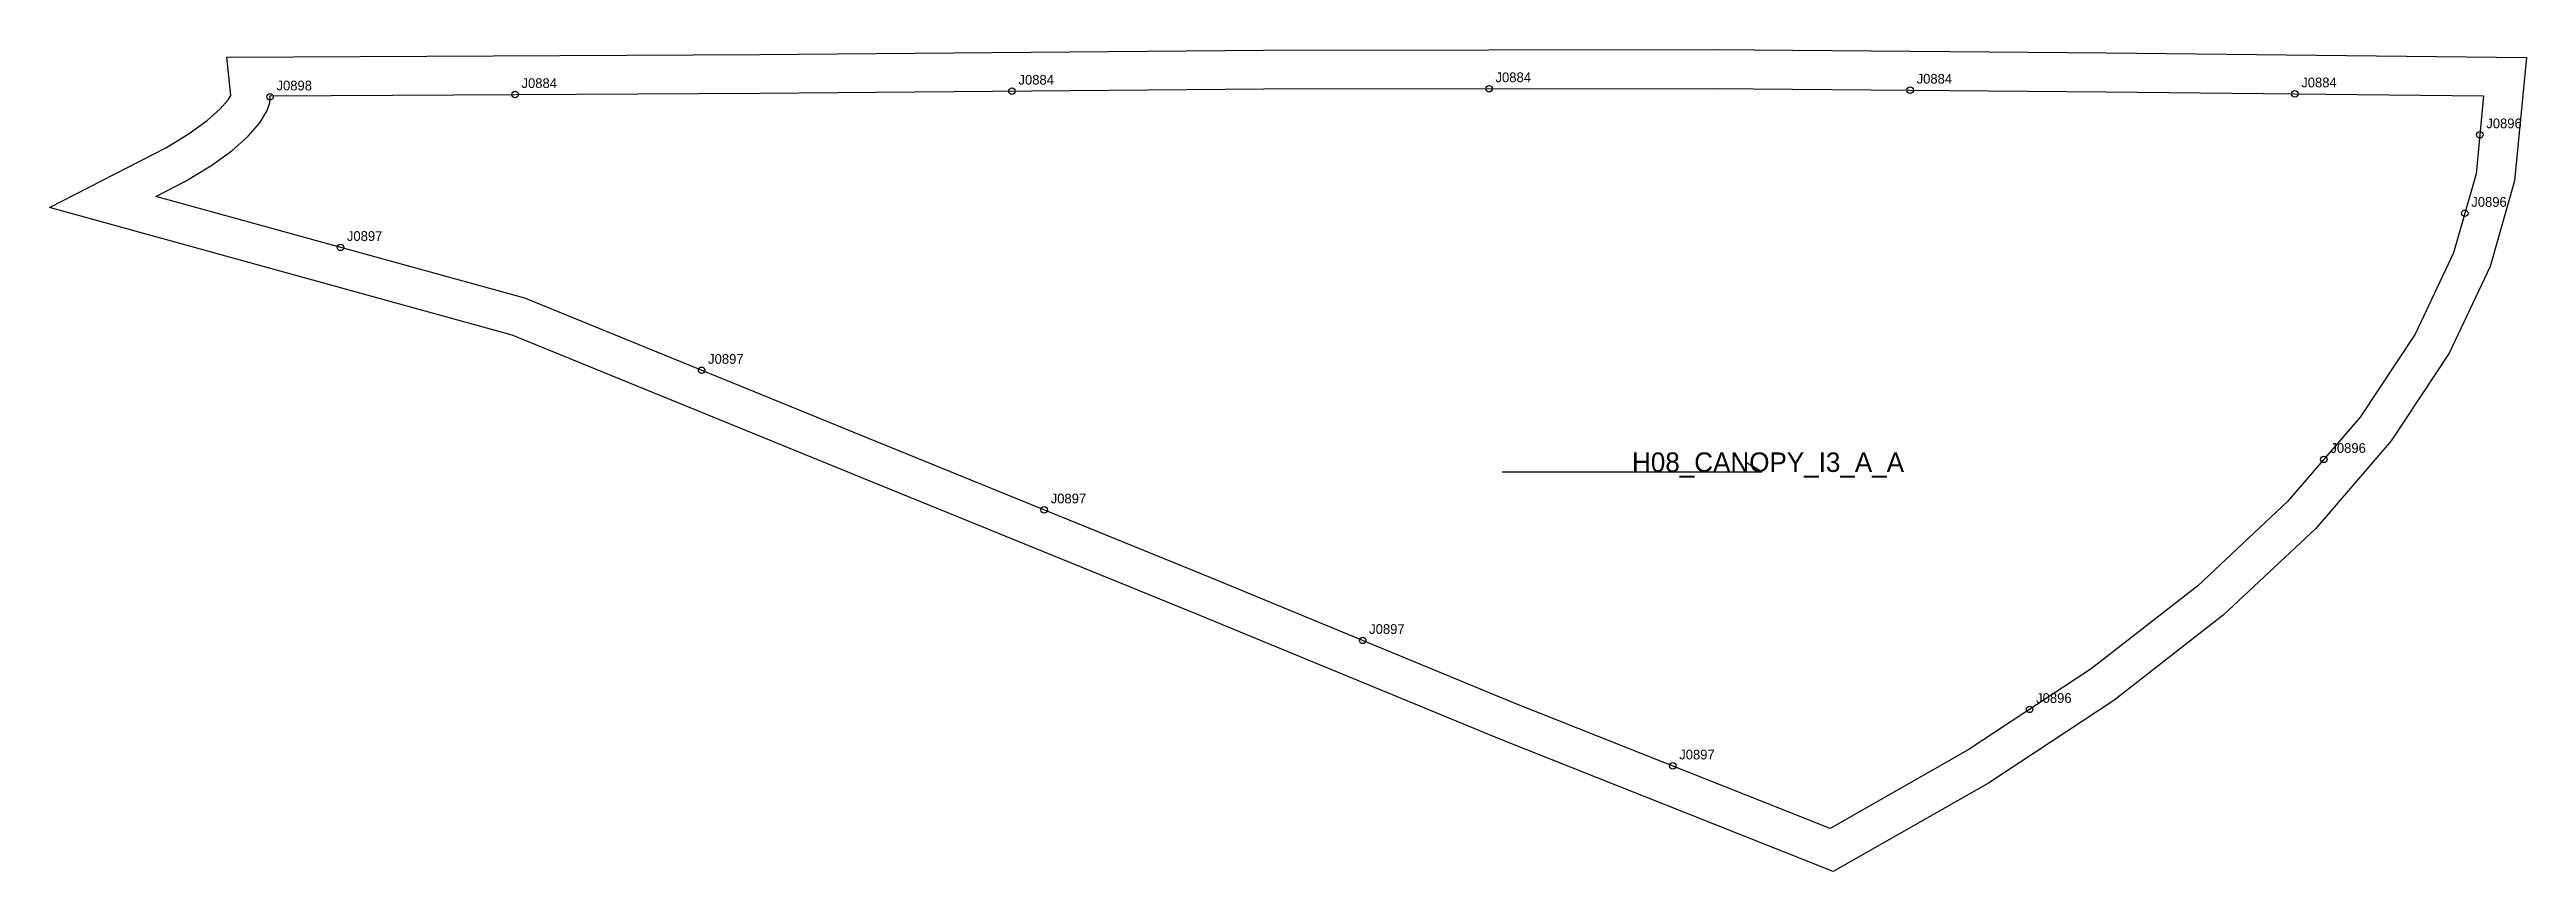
# Model space of a CAD drawing. Header units: millimetres. Extents: x -68 to 695, y -239 to 14.
import ezdxf

# ---------------------------------------------------------------- set-up
doc = ezdxf.new("R2010")
doc.units = ezdxf.units.MM
for name, color, linetype in [('CUT', 1, 'Continuous'), ('GRAIN', 3, 'Continuous'), ('LABEL', 7, 'Continuous'), ('NOTCH', 2, 'Continuous'), ('SEW', 5, 'Continuous')]:
    doc.layers.add(name, color=color, linetype=linetype)

msp = doc.modelspace()

# ---------------------------------------------------------------- linework, layer by layer
at = {"layer": 'CUT'}
msp.add_lwpolyline([(-13.27, 11.93), (151, 12.78), (306.27, 14.11), (445.22, 14.28), (566.02, 13.23), (695.5, 11.86), (691.79, -26.24), (684.3, -52.65), (671.7, -79.39), (653.82, -106.38), (630.57, -133.4), (602.02, -160.19), (568.32, -186.45), (529.72, -211.96), (481.83, -239.19), (379.34, -198.47), (285.21, -159.6), (183, -117.98), (74.71, -73.8), (-67.93, -34.47), (-31.86, -15.89), (-24.84, -11.63), (-19.3, -7.61), (-15.31, -4.02), (-12.88, -1.19), (-12.07, 0.12), (-13.27, 11.93)], close=True, dxfattribs=at)
at = {"layer": 'GRAIN'}
for p, q in [((459.82, -115.98), (454.82, -112.98)), ((379.82, -115.98), (459.82, -115.98))]:
    msp.add_line(p, q, dxfattribs=at)
at = {"layer": 'NOTCH'}
for centre in [(0.03, -0.33), (75.54, 0.39), (228.71, 1.45), (375.75, 2.2), (505.54, 1.76), (624.09, 0.62), (681.12, -12), (676.49, -36.22), (21.73, -46.74), (133.06, -84.64), (633.06, -112.11), (238.65, -127.68), (336.81, -167.93), (542.37, -189.21), (432.37, -206.63)]:
    msp.add_circle(centre, 1, dxfattribs=at)
at = {"layer": 'SEW'}
msp.add_lwpolyline([(0, 0), (151.09, 0.78), (306.33, 2.11), (445.17, 2.28), (565.9, 1.23), (682.29, 0), (679.95, -24.01), (673.02, -48.43), (661.22, -73.49), (644.23, -99.12), (621.89, -125.09), (594.21, -151.06), (561.31, -176.7), (523.44, -201.72), (480.9, -225.91), (383.85, -187.35), (289.76, -148.5), (187.53, -106.86), (78.59, -62.42), (-35.12, -31.07), (-26, -26.37), (-18.19, -21.63), (-11.74, -16.95), (-6.72, -12.44), (-3.15, -8.29), (-0.99, -4.76), (-0.06, -2.15), (0.07, -0.65)], close=True, dxfattribs=at)

# ---------------------------------------------------------------- texts
at = {"layer": 'LABEL'}
for s, height, p in [('J0898', 3, (2.03, 1.67)), ('J0884', 3, (77.54, 2.39)), ('J0884', 3, (230.71, 3.45)), ('J0884', 3, (377.75, 4.2)), ('J0884', 3, (507.54, 3.76)), ('J0884', 3, (626.09, 2.62)), ('J0896', 3, (683.12, -10)), ('J0896', 3, (678.49, -34.22)), ('J0897', 3, (23.73, -44.74)), ('J0897', 3, (135.06, -82.64)), ('H08_CANOPY_I3_A_A', 6, (419.82, -115.98)), ('J0896', 3, (635.06, -110.11)), ('J0897', 3, (240.65, -125.68)), ('J0897', 3, (338.81, -165.93)), ('J0896', 3, (544.37, -187.21)), ('J0897', 3, (434.37, -204.63))]:
    msp.add_text(s, height=height, dxfattribs=at).set_placement(p)

doc.saveas('drawing.dxf')
